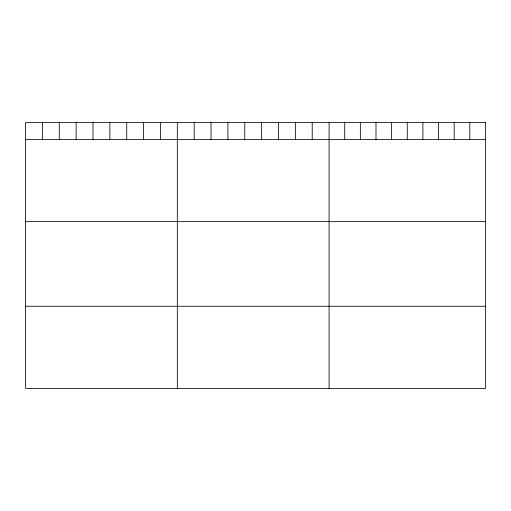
<?xml version="1.0" encoding="UTF-8"?>
<svg xmlns="http://www.w3.org/2000/svg" width="511" height="511" viewBox="0 0 511 511"><rect width="100%" height="100%" fill="white"/><g stroke="black" fill="none" stroke-linecap="round" stroke-linejoin="round"><path stroke-width="0.77" d="M25.55 139.503L485.45 139.503M25.55 221.64L485.45 221.64M25.55 306.261L485.45 306.261M469.813 122.608L469.813 139.503M454.177 122.608L454.177 139.503M438.54 122.608L438.54 139.503M422.904 122.608L422.904 139.503M407.267 122.608L407.267 139.503M391.63 122.608L391.63 139.503M375.994 122.608L375.994 139.503M360.357 122.608L360.357 139.503M344.721 122.608L344.721 139.503M329.084 122.608L329.084 388.392M312.221 122.608L312.221 139.503M295.358 122.608L295.358 139.503M278.495 122.608L278.495 139.503M261.632 122.608L261.632 139.503M244.769 122.608L244.769 139.503M227.906 122.608L227.906 139.503M211.043 122.608L211.043 139.503M194.18 122.608L194.18 139.503M177.317 122.608L177.317 388.392M160.454 122.608L160.454 139.503M143.591 122.608L143.591 139.503M126.728 122.608L126.728 139.503M109.865 122.608L109.865 139.503M93.002 122.608L93.002 139.503M76.139 122.608L76.139 139.503M59.276 122.608L59.276 139.503M42.413 122.608L42.413 139.503M485.45 122.608L25.55 122.608L25.55 388.392L485.45 388.392L485.45 122.608"/></g></svg>
